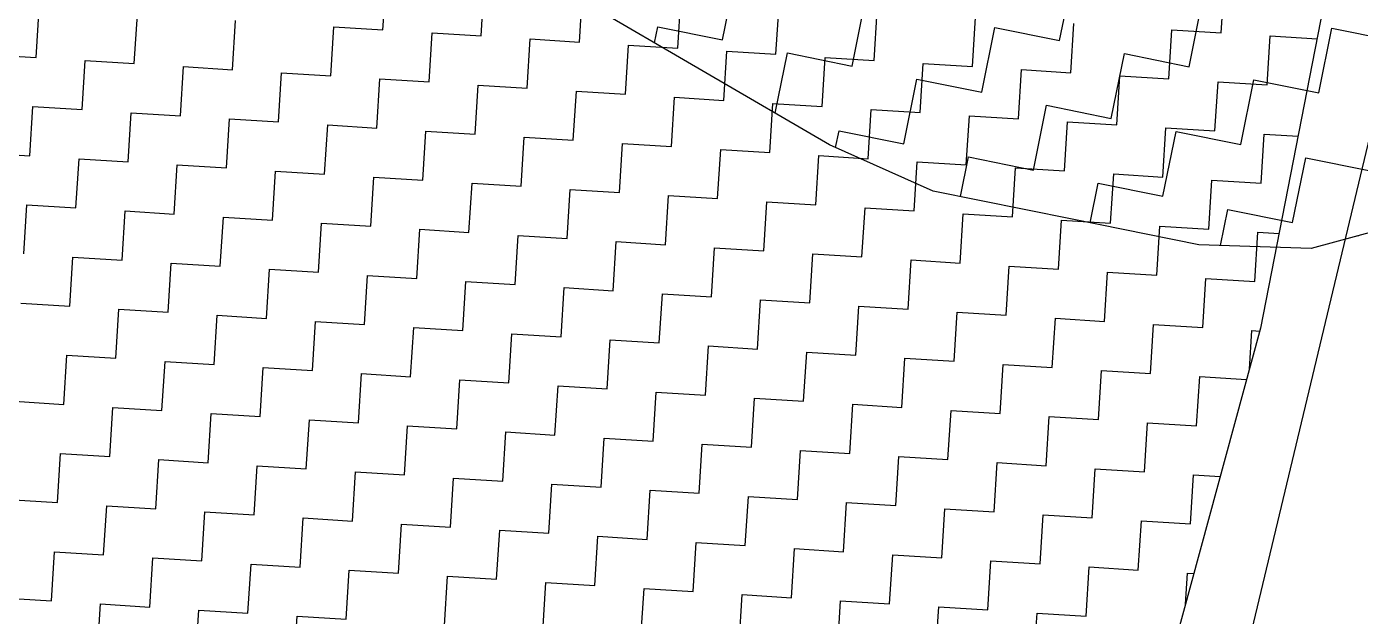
# Model space of a CAD drawing. Header units: metres. Extents: x 278801 to 279668, y 2074665 to 2075564.
# Drawn here: x 279615.87 to 279647.42, y 2075112.54 to 2075126.49 of the extents above; entities that cross this region are included whole.
import ezdxf

# ---------------------------------------------------------------- set-up
doc = ezdxf.new("R2010")
doc.units = ezdxf.units.M
doc.layers.add('POLY_HATCH', color=12, linetype='Continuous')
doc.layers.add('POLY_ROAD', color=30, linetype='Continuous')

msp = doc.modelspace()

# ---------------------------------------------------------------- linework, layer by layer
at = {"layer": 'POLY_HATCH', "linetype": 'Continuous'}
for p, q in [((279624.298, 2075126.412), (279624.37, 2075127.574)), ((279626.621, 2075126.267), (279626.694, 2075127.429)), ((279632.33, 2075126.175), (279632.64, 2075127.707)), ((279640.303, 2075126.158), (279640.613, 2075127.69)), ((279644.123, 2075126.342), (279644.196, 2075127.504)), ((279628.945, 2075126.122), (279629.018, 2075127.284)), ((279631.269, 2075125.977), (279631.342, 2075127.139)), ((279635.395, 2075125.555), (279635.705, 2075127.087)), ((279616.091, 2075125.757), (279616.164, 2075126.919)), ((279618.415, 2075125.612), (279618.488, 2075126.774)), ((279633.593, 2075125.832), (279633.666, 2075126.994)), ((279635.917, 2075125.687), (279635.99, 2075126.849)), ((279643.368, 2075125.538), (279643.678, 2075127.07)), ((279620.739, 2075125.467), (279620.812, 2075126.629)), ((279623.063, 2075125.322), (279623.136, 2075126.484)), ((279623.136, 2075126.484), (279624.298, 2075126.412)), ((279630.721, 2075126.102), (279630.798, 2075126.485)), ((279630.798, 2075126.485), (279632.33, 2075126.175)), ((279638.241, 2075125.542), (279638.314, 2075126.704)), ((279638.46, 2075124.935), (279638.77, 2075126.468)), ((279638.77, 2075126.468), (279640.303, 2075126.158)), ((279640.565, 2075125.397), (279640.637, 2075126.559)), ((279646.433, 2075124.918), (279646.743, 2075126.451)), ((279646.743, 2075126.451), (279648.275, 2075126.141)), ((279625.387, 2075125.177), (279625.459, 2075126.339)), ((279625.459, 2075126.339), (279626.621, 2075126.267)), ((279627.711, 2075125.033), (279627.783, 2075126.194)), ((279627.783, 2075126.194), (279628.945, 2075126.122)), ((279642.889, 2075125.252), (279642.961, 2075126.414)), ((279642.961, 2075126.414), (279644.123, 2075126.342)), ((279645.213, 2075125.107), (279645.285, 2075126.269)), ((279645.285, 2075126.269), (279646.394, 2075126.2)), ((279614.929, 2075125.83), (279616.091, 2075125.757)), ((279630.035, 2075124.888), (279630.107, 2075126.05)), ((279630.107, 2075126.05), (279631.269, 2075125.977)), ((279632.359, 2075124.743), (279632.431, 2075125.905)), ((279632.431, 2075125.905), (279633.593, 2075125.832)), ((279633.574, 2075124.438), (279633.863, 2075125.865)), ((279633.863, 2075125.865), (279635.395, 2075125.555)), ((279641.525, 2075124.315), (279641.835, 2075125.848)), ((279641.835, 2075125.848), (279643.368, 2075125.538)), ((279617.181, 2075124.523), (279617.253, 2075125.685)), ((279617.253, 2075125.685), (279618.415, 2075125.612)), ((279619.505, 2075124.378), (279619.577, 2075125.54)), ((279619.577, 2075125.54), (279620.739, 2075125.467)), ((279634.683, 2075124.598), (279634.755, 2075125.76)), ((279634.755, 2075125.76), (279635.917, 2075125.687)), ((279637.007, 2075124.453), (279637.079, 2075125.615)), ((279637.079, 2075125.615), (279638.241, 2075125.542)), ((279621.829, 2075124.233), (279621.901, 2075125.395)), ((279621.901, 2075125.395), (279623.063, 2075125.322)), ((279624.153, 2075124.088), (279624.225, 2075125.25)), ((279624.225, 2075125.25), (279625.387, 2075125.177)), ((279636.618, 2075123.712), (279636.928, 2075125.245)), ((279636.928, 2075125.245), (279638.46, 2075124.935)), ((279639.331, 2075124.308), (279639.403, 2075125.47)), ((279639.403, 2075125.47), (279640.565, 2075125.397)), ((279641.654, 2075124.163), (279641.727, 2075125.325)), ((279641.727, 2075125.325), (279642.889, 2075125.252)), ((279644.591, 2075123.696), (279644.9, 2075125.228)), ((279644.9, 2075125.228), (279646.433, 2075124.918)), ((279626.476, 2075123.943), (279626.549, 2075125.105)), ((279626.549, 2075125.105), (279627.711, 2075125.033)), ((279628.8, 2075123.798), (279628.873, 2075124.96)), ((279628.873, 2075124.96), (279630.035, 2075124.888)), ((279643.978, 2075124.018), (279644.051, 2075125.18)), ((279644.051, 2075125.18), (279645.213, 2075125.107)), ((279615.946, 2075123.433), (279616.019, 2075124.595)), ((279616.019, 2075124.595), (279617.181, 2075124.523)), ((279631.124, 2075123.653), (279631.197, 2075124.815)), ((279631.197, 2075124.815), (279632.359, 2075124.743)), ((279633.448, 2075123.508), (279633.521, 2075124.67)), ((279633.521, 2075124.67), (279634.683, 2075124.598)), ((279639.683, 2075123.093), (279639.993, 2075124.625)), ((279639.993, 2075124.625), (279641.525, 2075124.315)), ((279618.27, 2075123.288), (279618.343, 2075124.45)), ((279618.343, 2075124.45), (279619.505, 2075124.378)), ((279620.594, 2075123.144), (279620.667, 2075124.305)), ((279620.667, 2075124.305), (279621.829, 2075124.233)), ((279635.772, 2075123.363), (279635.845, 2075124.525)), ((279635.845, 2075124.525), (279637.007, 2075124.453)), ((279638.096, 2075123.218), (279638.169, 2075124.38)), ((279638.169, 2075124.38), (279639.331, 2075124.308)), ((279622.918, 2075122.999), (279622.991, 2075124.161)), ((279622.991, 2075124.161), (279624.153, 2075124.088)), ((279625.242, 2075122.854), (279625.315, 2075124.016)), ((279625.315, 2075124.016), (279626.476, 2075123.943)), ((279635.005, 2075123.624), (279635.086, 2075124.022)), ((279635.086, 2075124.022), (279636.618, 2075123.712)), ((279640.42, 2075123.073), (279640.492, 2075124.235)), ((279640.492, 2075124.235), (279641.654, 2075124.163)), ((279642.744, 2075122.928), (279642.816, 2075124.09)), ((279642.748, 2075122.473), (279643.058, 2075124.005)), ((279642.816, 2075124.09), (279643.978, 2075124.018)), ((279643.058, 2075124.005), (279644.591, 2075123.696)), ((279645.068, 2075122.783), (279645.14, 2075123.945)), ((279645.14, 2075123.945), (279645.944, 2075123.895)), ((279627.566, 2075122.709), (279627.638, 2075123.871)), ((279627.638, 2075123.871), (279628.8, 2075123.798)), ((279629.89, 2075122.564), (279629.962, 2075123.726)), ((279629.962, 2075123.726), (279631.124, 2075123.653)), ((279614.784, 2075123.506), (279615.946, 2075123.433)), ((279617.036, 2075122.199), (279617.108, 2075123.361)), ((279617.108, 2075123.361), (279618.27, 2075123.288)), ((279632.214, 2075122.419), (279632.286, 2075123.581)), ((279632.286, 2075123.581), (279633.448, 2075123.508)), ((279634.538, 2075122.274), (279634.61, 2075123.436)), ((279634.61, 2075123.436), (279635.772, 2075123.363)), ((279637.961, 2075122.467), (279638.151, 2075123.403)), ((279638.151, 2075123.403), (279639.683, 2075123.093)), ((279645.813, 2075121.853), (279646.123, 2075123.386)), ((279646.123, 2075123.386), (279647.656, 2075123.076)), ((279619.36, 2075122.054), (279619.432, 2075123.216)), ((279619.432, 2075123.216), (279620.594, 2075123.144)), ((279621.684, 2075121.909), (279621.756, 2075123.071)), ((279621.756, 2075123.071), (279622.918, 2075122.999)), ((279636.862, 2075122.129), (279636.934, 2075123.291)), ((279636.934, 2075123.291), (279638.096, 2075123.218)), ((279639.186, 2075121.984), (279639.258, 2075123.146)), ((279639.258, 2075123.146), (279640.42, 2075123.073)), ((279641.509, 2075121.839), (279641.582, 2075123.001)), ((279641.582, 2075123.001), (279642.744, 2075122.928)), ((279624.008, 2075121.764), (279624.08, 2075122.926)), ((279624.08, 2075122.926), (279625.242, 2075122.854)), ((279626.332, 2075121.619), (279626.404, 2075122.781)), ((279626.404, 2075122.781), (279627.566, 2075122.709)), ((279641.026, 2075121.847), (279641.216, 2075122.783)), ((279641.216, 2075122.783), (279642.748, 2075122.473)), ((279643.833, 2075121.694), (279643.906, 2075122.856)), ((279643.906, 2075122.856), (279645.068, 2075122.783)), ((279628.655, 2075121.474), (279628.728, 2075122.636)), ((279628.728, 2075122.636), (279629.89, 2075122.564)), ((279630.979, 2075121.329), (279631.052, 2075122.491)), ((279631.052, 2075122.491), (279632.214, 2075122.419)), ((279615.801, 2075121.11), (279615.874, 2075122.271)), ((279615.874, 2075122.271), (279617.036, 2075122.199)), ((279618.125, 2075120.965), (279618.198, 2075122.127)), ((279618.198, 2075122.127), (279619.36, 2075122.054)), ((279633.303, 2075121.184), (279633.376, 2075122.346)), ((279633.376, 2075122.346), (279634.538, 2075122.274)), ((279635.627, 2075121.039), (279635.7, 2075122.201)), ((279635.7, 2075122.201), (279636.862, 2075122.129)), ((279637.951, 2075120.894), (279638.024, 2075122.056)), ((279638.024, 2075122.056), (279639.186, 2075121.984)), ((279644.108, 2075121.31), (279644.281, 2075122.163)), ((279644.281, 2075122.163), (279645.813, 2075121.853)), ((279620.449, 2075120.82), (279620.522, 2075121.982)), ((279620.522, 2075121.982), (279621.684, 2075121.909)), ((279622.773, 2075120.675), (279622.846, 2075121.837)), ((279622.846, 2075121.837), (279624.008, 2075121.764)), ((279640.275, 2075120.749), (279640.348, 2075121.911)), ((279640.348, 2075121.911), (279641.509, 2075121.839)), ((279642.599, 2075120.604), (279642.671, 2075121.766)), ((279642.671, 2075121.766), (279643.833, 2075121.694)), ((279625.097, 2075120.53), (279625.17, 2075121.692)), ((279625.17, 2075121.692), (279626.332, 2075121.619)), ((279627.421, 2075120.385), (279627.493, 2075121.547)), ((279627.493, 2075121.547), (279628.655, 2075121.474)), ((279644.923, 2075120.459), (279644.995, 2075121.621)), ((279644.995, 2075121.621), (279645.494, 2075121.59)), ((279647.343, 2075121.531), (279647.346, 2075121.543)), ((279647.346, 2075121.543), (279647.369, 2075121.538)), ((279629.745, 2075120.24), (279629.817, 2075121.402)), ((279629.817, 2075121.402), (279630.979, 2075121.329)), ((279632.069, 2075120.095), (279632.141, 2075121.257)), ((279632.141, 2075121.257), (279633.303, 2075121.184)), ((279634.393, 2075119.95), (279634.465, 2075121.112)), ((279634.465, 2075121.112), (279635.627, 2075121.039)), ((279616.891, 2075119.875), (279616.963, 2075121.037)), ((279616.963, 2075121.037), (279618.125, 2075120.965)), ((279619.215, 2075119.73), (279619.287, 2075120.892)), ((279619.287, 2075120.892), (279620.449, 2075120.82)), ((279636.717, 2075119.805), (279636.789, 2075120.967)), ((279636.789, 2075120.967), (279637.951, 2075120.894)), ((279639.041, 2075119.66), (279639.113, 2075120.822)), ((279639.113, 2075120.822), (279640.275, 2075120.749)), ((279621.539, 2075119.585), (279621.611, 2075120.747)), ((279621.611, 2075120.747), (279622.773, 2075120.675)), ((279623.863, 2075119.44), (279623.935, 2075120.602)), ((279623.935, 2075120.602), (279625.097, 2075120.53)), ((279626.187, 2075119.295), (279626.259, 2075120.457)), ((279626.259, 2075120.457), (279627.421, 2075120.385)), ((279641.365, 2075119.515), (279641.437, 2075120.677)), ((279641.437, 2075120.677), (279642.599, 2075120.604)), ((279643.688, 2075119.37), (279643.761, 2075120.532)), ((279643.761, 2075120.532), (279644.923, 2075120.459)), ((279628.51, 2075119.15), (279628.583, 2075120.312)), ((279628.583, 2075120.312), (279629.745, 2075120.24)), ((279630.834, 2075119.005), (279630.907, 2075120.167)), ((279630.907, 2075120.167), (279632.069, 2075120.095)), ((279615.729, 2075119.948), (279616.891, 2075119.875)), ((279633.158, 2075118.86), (279633.231, 2075120.022)), ((279633.231, 2075120.022), (279634.393, 2075119.95)), ((279635.482, 2075118.715), (279635.555, 2075119.877)), ((279635.555, 2075119.877), (279636.717, 2075119.805)), ((279617.98, 2075118.641), (279618.053, 2075119.803)), ((279618.053, 2075119.803), (279619.215, 2075119.73)), ((279620.304, 2075118.496), (279620.377, 2075119.658)), ((279620.377, 2075119.658), (279621.539, 2075119.585)), ((279622.628, 2075118.351), (279622.701, 2075119.513)), ((279622.701, 2075119.513), (279623.863, 2075119.44)), ((279637.806, 2075118.57), (279637.879, 2075119.732)), ((279637.879, 2075119.732), (279639.041, 2075119.66)), ((279640.13, 2075118.425), (279640.203, 2075119.587)), ((279640.203, 2075119.587), (279641.365, 2075119.515)), ((279624.952, 2075118.206), (279625.025, 2075119.368)), ((279625.025, 2075119.368), (279626.187, 2075119.295)), ((279627.276, 2075118.061), (279627.349, 2075119.223)), ((279627.349, 2075119.223), (279628.51, 2075119.15)), ((279642.454, 2075118.28), (279642.526, 2075119.442)), ((279642.526, 2075119.442), (279643.688, 2075119.37)), ((279644.793, 2075118.385), (279644.85, 2075119.297)), ((279644.85, 2075119.297), (279645.039, 2075119.286)), ((279629.6, 2075117.916), (279629.672, 2075119.078)), ((279629.672, 2075119.078), (279630.834, 2075119.005)), ((279631.924, 2075117.771), (279631.996, 2075118.933)), ((279631.996, 2075118.933), (279633.158, 2075118.86)), ((279616.746, 2075117.551), (279616.818, 2075118.713)), ((279616.818, 2075118.713), (279617.98, 2075118.641)), ((279619.07, 2075117.406), (279619.142, 2075118.568)), ((279619.142, 2075118.568), (279620.304, 2075118.496)), ((279634.248, 2075117.626), (279634.32, 2075118.788)), ((279634.32, 2075118.788), (279635.482, 2075118.715)), ((279636.572, 2075117.481), (279636.644, 2075118.643)), ((279636.644, 2075118.643), (279637.806, 2075118.57)), ((279621.394, 2075117.261), (279621.466, 2075118.423)), ((279621.466, 2075118.423), (279622.628, 2075118.351)), ((279623.718, 2075117.116), (279623.79, 2075118.278)), ((279623.79, 2075118.278), (279624.952, 2075118.206)), ((279638.896, 2075117.336), (279638.968, 2075118.498)), ((279638.968, 2075118.498), (279640.13, 2075118.425)), ((279641.22, 2075117.191), (279641.292, 2075118.353)), ((279641.292, 2075118.353), (279642.454, 2075118.28)), ((279626.042, 2075116.971), (279626.114, 2075118.133)), ((279626.114, 2075118.133), (279627.276, 2075118.061)), ((279628.365, 2075116.826), (279628.438, 2075117.988)), ((279628.438, 2075117.988), (279629.6, 2075117.916)), ((279643.543, 2075117.046), (279643.616, 2075118.208)), ((279643.616, 2075118.208), (279644.726, 2075118.139)), ((279615.584, 2075117.624), (279616.746, 2075117.551)), ((279630.689, 2075116.681), (279630.762, 2075117.843)), ((279630.762, 2075117.843), (279631.924, 2075117.771)), ((279633.013, 2075116.536), (279633.086, 2075117.698)), ((279633.086, 2075117.698), (279634.248, 2075117.626)), ((279617.835, 2075116.317), (279617.908, 2075117.479)), ((279617.908, 2075117.479), (279619.07, 2075117.406)), ((279620.159, 2075116.172), (279620.232, 2075117.334)), ((279620.232, 2075117.334), (279621.394, 2075117.261)), ((279635.337, 2075116.391), (279635.41, 2075117.553)), ((279635.41, 2075117.553), (279636.572, 2075117.481)), ((279637.661, 2075116.246), (279637.734, 2075117.408)), ((279637.734, 2075117.408), (279638.896, 2075117.336)), ((279622.483, 2075116.027), (279622.556, 2075117.189)), ((279622.556, 2075117.189), (279623.718, 2075117.116)), ((279624.807, 2075115.882), (279624.88, 2075117.044)), ((279624.88, 2075117.044), (279626.042, 2075116.971)), ((279639.985, 2075116.101), (279640.058, 2075117.263)), ((279640.058, 2075117.263), (279641.22, 2075117.191)), ((279642.309, 2075115.957), (279642.382, 2075117.118)), ((279642.382, 2075117.118), (279643.543, 2075117.046)), ((279627.131, 2075115.737), (279627.204, 2075116.899)), ((279627.204, 2075116.899), (279628.365, 2075116.826)), ((279629.455, 2075115.592), (279629.527, 2075116.754)), ((279629.527, 2075116.754), (279630.689, 2075116.681)), ((279616.601, 2075115.227), (279616.673, 2075116.389)), ((279616.673, 2075116.389), (279617.835, 2075116.317)), ((279631.779, 2075115.447), (279631.851, 2075116.609)), ((279631.851, 2075116.609), (279633.013, 2075116.536)), ((279634.103, 2075115.302), (279634.175, 2075116.464)), ((279634.175, 2075116.464), (279635.337, 2075116.391)), ((279618.925, 2075115.082), (279618.997, 2075116.244)), ((279618.997, 2075116.244), (279620.159, 2075116.172)), ((279621.249, 2075114.937), (279621.321, 2075116.099)), ((279621.321, 2075116.099), (279622.483, 2075116.027)), ((279636.427, 2075115.157), (279636.499, 2075116.319)), ((279636.499, 2075116.319), (279637.661, 2075116.246)), ((279638.751, 2075115.012), (279638.823, 2075116.174)), ((279638.823, 2075116.174), (279639.985, 2075116.101)), ((279623.573, 2075114.792), (279623.645, 2075115.954)), ((279623.645, 2075115.954), (279624.807, 2075115.882)), ((279625.897, 2075114.647), (279625.969, 2075115.809)), ((279625.969, 2075115.809), (279627.131, 2075115.737)), ((279641.075, 2075114.867), (279641.147, 2075116.029)), ((279641.147, 2075116.029), (279642.309, 2075115.957)), ((279643.399, 2075114.722), (279643.471, 2075115.884)), ((279643.471, 2075115.884), (279644.102, 2075115.845)), ((279628.221, 2075114.502), (279628.293, 2075115.664)), ((279628.293, 2075115.664), (279629.455, 2075115.592)), ((279630.544, 2075114.357), (279630.617, 2075115.519)), ((279630.617, 2075115.519), (279631.779, 2075115.447)), ((279615.439, 2075115.3), (279616.601, 2075115.227)), ((279617.69, 2075113.993), (279617.763, 2075115.155)), ((279617.763, 2075115.155), (279618.925, 2075115.082)), ((279632.868, 2075114.212), (279632.941, 2075115.374)), ((279632.941, 2075115.374), (279634.103, 2075115.302)), ((279635.192, 2075114.067), (279635.265, 2075115.229)), ((279635.265, 2075115.229), (279636.427, 2075115.157)), ((279620.014, 2075113.848), (279620.087, 2075115.01)), ((279620.087, 2075115.01), (279621.249, 2075114.937)), ((279622.338, 2075113.703), (279622.411, 2075114.865)), ((279622.411, 2075114.865), (279623.573, 2075114.792)), ((279637.516, 2075113.923), (279637.589, 2075115.084)), ((279637.589, 2075115.084), (279638.751, 2075115.012)), ((279639.84, 2075113.778), (279639.913, 2075114.94)), ((279639.913, 2075114.94), (279641.075, 2075114.867)), ((279642.164, 2075113.633), (279642.237, 2075114.795)), ((279642.237, 2075114.795), (279643.399, 2075114.722)), ((279624.662, 2075113.558), (279624.735, 2075114.72)), ((279624.735, 2075114.72), (279625.897, 2075114.647)), ((279626.986, 2075113.413), (279627.059, 2075114.575)), ((279627.059, 2075114.575), (279628.221, 2075114.502)), ((279629.31, 2075113.268), (279629.382, 2075114.43)), ((279629.382, 2075114.43), (279630.544, 2075114.357)), ((279631.634, 2075113.123), (279631.706, 2075114.285)), ((279631.706, 2075114.285), (279632.868, 2075114.212)), ((279616.456, 2075112.903), (279616.528, 2075114.065)), ((279616.528, 2075114.065), (279617.69, 2075113.993)), ((279618.78, 2075112.758), (279618.852, 2075113.92)), ((279618.852, 2075113.92), (279620.014, 2075113.848)), ((279633.958, 2075112.978), (279634.03, 2075114.14)), ((279634.03, 2075114.14), (279635.192, 2075114.067)), ((279636.282, 2075112.833), (279636.354, 2075113.995)), ((279636.354, 2075113.995), (279637.516, 2075113.923)), ((279638.606, 2075112.688), (279638.678, 2075113.85)), ((279638.678, 2075113.85), (279639.84, 2075113.778)), ((279621.104, 2075112.613), (279621.176, 2075113.775)), ((279621.176, 2075113.775), (279622.338, 2075113.703)), ((279623.428, 2075112.468), (279623.5, 2075113.63)), ((279623.5, 2075113.63), (279624.662, 2075113.558)), ((279640.93, 2075112.543), (279641.002, 2075113.705)), ((279641.002, 2075113.705), (279642.164, 2075113.633)), ((279643.28, 2075112.829), (279643.326, 2075113.56)), ((279643.326, 2075113.56), (279643.477, 2075113.551)), ((279625.752, 2075112.323), (279625.824, 2075113.485)), ((279625.824, 2075113.485), (279626.986, 2075113.413)), ((279628.076, 2075112.178), (279628.148, 2075113.34)), ((279628.148, 2075113.34), (279629.31, 2075113.268)), ((279615.294, 2075112.976), (279616.456, 2075112.903)), ((279630.399, 2075112.034), (279630.472, 2075113.195)), ((279630.472, 2075113.195), (279631.634, 2075113.123)), ((279632.723, 2075111.889), (279632.796, 2075113.05)), ((279632.796, 2075113.05), (279633.958, 2075112.978)), ((279635.047, 2075111.744), (279635.12, 2075112.906)), ((279635.12, 2075112.906), (279636.282, 2075112.833)), ((279617.545, 2075111.669), (279617.618, 2075112.831)), ((279617.618, 2075112.831), (279618.78, 2075112.758)), ((279619.869, 2075111.524), (279619.942, 2075112.686)), ((279619.942, 2075112.686), (279621.104, 2075112.613)), ((279637.371, 2075111.599), (279637.444, 2075112.761)), ((279637.444, 2075112.761), (279638.606, 2075112.688)), ((279639.695, 2075111.454), (279639.768, 2075112.616)), ((279639.768, 2075112.616), (279640.93, 2075112.543)), ((279622.193, 2075111.379), (279622.266, 2075112.541)), ((279622.266, 2075112.541), (279623.428, 2075112.468))]:
    msp.add_line(p, q, dxfattribs=at)
at = {"layer": 'POLY_HATCH'}
for p, q in [((279634.861, 2075123.688), (279629.013, 2075127.098)), ((279646.54, 2075126.948), (279645.058, 2075119.357)), ((279637.315, 2075122.598), (279634.861, 2075123.688)), ((279640.598, 2075121.934), (279637.315, 2075122.598)), ((279643.595, 2075121.328), (279640.598, 2075121.934)), ((279647.823, 2075121.661), (279646.251, 2075121.236)), ((279646.251, 2075121.236), (279643.595, 2075121.328)), ((279645.058, 2075119.357), (279642.933, 2075111.553))]:
    msp.add_line(p, q, dxfattribs=at)
at = {"layer": 'POLY_ROAD'}
msp.add_line((279653.571, 2075148.741), (279637.073, 2075079.681), dxfattribs=at)

doc.saveas('drawing.dxf')
